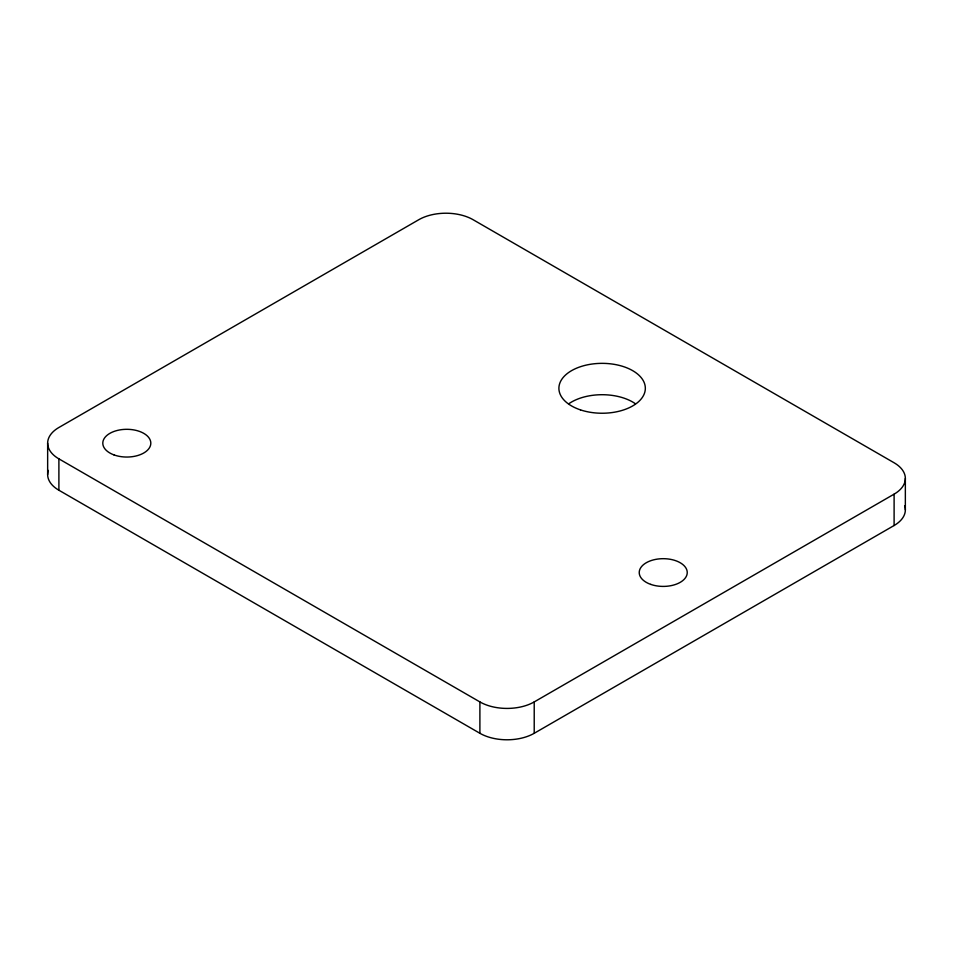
<?xml version="1.0" encoding="UTF-8"?>
<svg xmlns="http://www.w3.org/2000/svg" width="953" height="953" viewBox="0 0 953 953"><rect width="100%" height="100%" fill="white"/><g stroke="black" fill="none" stroke-linecap="round" stroke-linejoin="round"><path stroke-width="1.43" d="M58.895 458.858L479.895 701.92A38.406 22.181 0 0 0 534.216 701.92L894.105 494.142A38.406 22.181 0 0 0 894.105 462.777L473.105 219.714A38.406 22.181 0 0 0 418.784 219.714L58.895 427.492A38.406 22.181 0 0 0 58.895 458.858L58.895 490.223L479.895 733.286A38.406 22.181 0 0 0 534.216 733.286L894.105 525.508A38.406 22.181 0 0 0 904.683 505.698M905.35 478.466L905.35 509.819M894.105 494.142L894.105 525.508M534.216 701.92L534.216 733.286M479.895 701.92L479.895 733.286M47.65 443.181L47.65 474.534M58.895 490.223A38.406 22.181 0 0 1 48.317 470.413M568.941 403.667A43.219 24.945 0 0 1 635.294 403.667M580.508 409.897A43.219 24.945 0 0 0 645.336 388.288A43.219 24.945 0 0 0 580.508 366.691A43.219 24.945 0 0 0 580.508 409.897M650.756 584.392A24.004 13.866 0 0 0 687.232 572.86A24.004 13.866 0 0 0 651.697 560.388A24.004 13.866 0 0 0 650.756 584.392M113.86 454.855A24.004 13.866 0 0 0 150.788 443.812A24.004 13.866 0 0 0 115.766 430.863A24.004 13.866 0 0 0 113.86 454.855"/></g></svg>
